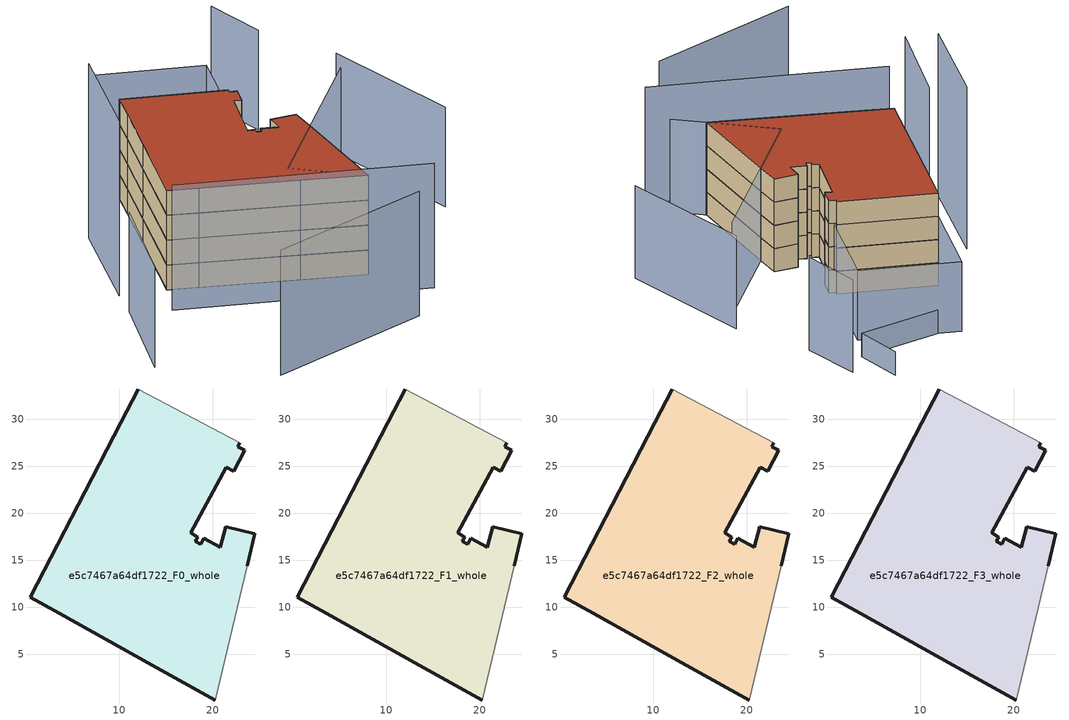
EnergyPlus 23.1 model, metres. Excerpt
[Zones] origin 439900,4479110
e5c7467a64df1722_F0_whole
 floor ground (EU_floor_Construction): 20.22,0.13 23.66,14.41 24.45,17.83 21.38,18.58 20.79,16.38 19.01,17.37 18.69,16.73 18.14,17.02 18.41,17.49 17.63,17.91 21.43,24.93 22.21,24.5 23.4,26.71 22.62,27.12 22.85,27.54 12.03,33.24 10.16,29.63 6.4,22.36 0.55,11.06 3.65,9.34 13.54,3.85 z0
 wall outside (EU_wall_Construction): 22.85,27.54 22.62,27.12 23.4,26.71 22.21,24.5 21.43,24.93 17.63,17.91 18.41,17.49 18.14,17.02 18.69,16.73 19.01,17.37 20.79,16.38 21.38,18.58 24.45,17.83 23.66,14.41 / 20.22,0.13 13.54,3.85 3.65,9.34 0.55,11.06 6.4,22.36 10.16,29.63 12.03,33.24 z0:3
 wall adiabatic (EU_wall_Construction): 12.03,33.24 22.85,27.54 / 23.66,14.41 20.22,0.13 z0:3
e5c7467a64df1722_F1_whole
 floor to e5c7467a64df1722_F0_whole (EU_floor_Construction): 20.22,0.13 23.66,14.41 24.45,17.83 21.38,18.58 20.79,16.38 19.01,17.37 18.69,16.73 18.14,17.02 18.41,17.49 17.63,17.91 21.43,24.93 22.21,24.5 23.4,26.71 22.62,27.12 22.85,27.54 12.03,33.24 10.16,29.63 6.4,22.36 0.55,11.06 3.65,9.34 13.54,3.85 z3
 wall outside (EU_wall_Construction): 22.85,27.54 22.62,27.12 23.4,26.71 22.21,24.5 21.43,24.93 17.63,17.91 18.41,17.49 18.14,17.02 18.69,16.73 19.01,17.37 20.79,16.38 21.38,18.58 24.45,17.83 23.66,14.41 / 20.22,0.13 13.54,3.85 3.65,9.34 0.55,11.06 6.4,22.36 10.16,29.63 12.03,33.24 z3:6
 wall adiabatic (EU_wall_Construction): 12.03,33.24 22.85,27.54 / 23.66,14.41 20.22,0.13 z3:6
e5c7467a64df1722_F2_whole
 floor to e5c7467a64df1722_F1_whole (EU_floor_Construction): 20.22,0.13 23.66,14.41 24.45,17.83 21.38,18.58 20.79,16.38 19.01,17.37 18.69,16.73 18.14,17.02 18.41,17.49 17.63,17.91 21.43,24.93 22.21,24.5 23.4,26.71 22.62,27.12 22.85,27.54 12.03,33.24 10.16,29.63 6.4,22.36 0.55,11.06 3.65,9.34 13.54,3.85 z6
 wall outside (EU_wall_Construction): 22.85,27.54 22.62,27.12 23.4,26.71 22.21,24.5 21.43,24.93 17.63,17.91 18.41,17.49 18.14,17.02 18.69,16.73 19.01,17.37 20.79,16.38 21.38,18.58 24.45,17.83 23.66,14.41 / 20.22,0.13 13.54,3.85 3.65,9.34 0.55,11.06 6.4,22.36 10.16,29.63 12.03,33.24 z6:9
 wall adiabatic (EU_wall_Construction): 12.03,33.24 22.85,27.54 / 23.66,14.41 20.22,0.13 z6:9
e5c7467a64df1722_F3_whole
 floor to e5c7467a64df1722_F2_whole (EU_floor_Construction): 20.22,0.13 23.66,14.41 24.45,17.83 21.38,18.58 20.79,16.38 19.01,17.37 18.69,16.73 18.14,17.02 18.41,17.49 17.63,17.91 21.43,24.93 22.21,24.5 23.4,26.71 22.62,27.12 22.85,27.54 12.03,33.24 10.16,29.63 6.4,22.36 0.55,11.06 3.65,9.34 13.54,3.85 z9
 wall outside (EU_wall_Construction): 22.85,27.54 22.62,27.12 23.4,26.71 22.21,24.5 21.43,24.93 17.63,17.91 18.41,17.49 18.14,17.02 18.69,16.73 19.01,17.37 20.79,16.38 21.38,18.58 24.45,17.83 23.66,14.41 / 20.22,0.13 13.54,3.85 3.65,9.34 0.55,11.06 6.4,22.36 10.16,29.63 12.03,33.24 z9:12
 wall adiabatic (EU_wall_Construction): 12.03,33.24 22.85,27.54 / 23.66,14.41 20.22,0.13 z9:12
 roof outside (EU_roof_Construction): 22.85,27.54 22.62,27.12 23.4,26.71 22.21,24.5 21.43,24.93 17.63,17.91 18.41,17.49 18.14,17.02 18.69,16.73 19.01,17.37 20.79,16.38 21.38,18.58 24.45,17.83 23.66,14.41 20.22,0.13 13.54,3.85 3.65,9.34 0.55,11.06 6.4,22.36 10.16,29.63 12.03,33.24 z12
shading: -4.2,-14.36 17.59,-11.82 / -2.37,6.58 23.63,-7.08 z0:15; 22.93,-3.28 14.6,7.24 / 14.6,7.24 36.1,24.26 / 38.29,8.88 38.21,27.57 / 35.49,37.79 35.59,46.02 / -6.35,9.2 -13.52,-3.94 z0:12; 2.72,27.19 -4.39,13.28 z0:21; 29.31,39.28 23.15,27.39 / 23.15,27.39 11.99,33.17 / 11.99,33.17 18.15,45.06 / 18.15,45.06 29.31,39.28 z0:9; 32.22,49.76 31.9,43.17 / 31.9,43.17 17.74,43.87 z0:3
[Building]
EU S2 Campaign: North Axis=0; Terrain=City; Solar Distribution=FullExterior
[Site:Location]
Madrid: Latitude=40.5; Longitude=-3.5; Time Zone=1; Elevation=609
[SizingPeriod:WeatherFileDays]
AnnualSizingPeriod: Begin Month=1; Begin Day of Month=1; End Month=12; End Day of Month=31; Day of Week for Start Day=Monday; Use Weather File Daylight Saving Period=No; Use Weather File Rain and Snow Indicators=No
[MATERIAL]
EU_InternalMass_Material: Roughness=MediumRough; Thickness=0.1; Conductivity=1; Density=1800; Specific Heat=900; Thermal Absorptance=0.9; Solar Absorptance=0.7; Visible Absorptance=0.7
[MATERIAL:NOMASS] Roughness=MediumRough; Thermal Absorptance=0.9; Solar Absorptance=0.7; Visible Absorptance=0.7
Name | Thermal Resistance
EU_wall_NoMass; EU_roof_NoMass | 2.16768
EU_floor_NoMass | 1.14339
[CONSTRUCTION]
EU_wall_Construction: EU_wall_NoMass
EU_roof_Construction: EU_roof_NoMass
EU_floor_Construction: EU_floor_NoMass
EU_InternalMass_Construction: EU_InternalMass_Material
[ZONE] Type=1; Multiplier=1; Ceiling Height=autocalculate; Volume=1316.96; Floor Area=autocalculate; Part of Total Floor Area=Yes
e5c7467a64df1722_F0_whole; e5c7467a64df1722_F1_whole; e5c7467a64df1722_F2_whole; e5c7467a64df1722_F3_whole
[INTERNALMASS] Construction=EU_InternalMass_Construction; Surface Area=438.992
Name | Zone or ZoneList
e5c7467a64df1722_F0_whole_EU_InternalMass | e5c7467a64df1722_F0_whole
e5c7467a64df1722_F1_whole_EU_InternalMass | e5c7467a64df1722_F1_whole
e5c7467a64df1722_F2_whole_EU_InternalMass | e5c7467a64df1722_F2_whole
e5c7467a64df1722_F3_whole_EU_InternalMass | e5c7467a64df1722_F3_whole
[OTHEREQUIPMENT] Fuel Type=Electricity; Design Level Calculation Method=Watts/Area; Power per Zone Floor Area=1; Fraction Latent=0; Fraction Radiant=0; Fraction Lost=0; Carbon Dioxide Generation Rate=0; EndUse Subcategory=EU_Step8_InternalGains
Name | Zone or ZoneList or Space or SpaceList | Schedule
EU_Step8_InternalGain_e5c7467a64df1722_F0_whole_f000 | e5c7467a64df1722_F0_whole | EU_Step8_GainSchedule_e5c7467a64df1722_F0_whole_f000
EU_Step8_InternalGain_e5c7467a64df1722_F1_whole_f000 | e5c7467a64df1722_F1_whole | EU_Step8_GainSchedule_e5c7467a64df1722_F1_whole_f000
EU_Step8_InternalGain_e5c7467a64df1722_F2_whole_f000 | e5c7467a64df1722_F2_whole | EU_Step8_GainSchedule_e5c7467a64df1722_F2_whole_f000
EU_Step8_InternalGain_e5c7467a64df1722_F3_whole_f000 | e5c7467a64df1722_F3_whole | EU_Step8_GainSchedule_e5c7467a64df1722_F3_whole_f000
[ZONEVENTILATION:DESIGNFLOWRATE] Schedule=EU_AlwaysOn; Design Flow Rate Calculation Method=AirChanges/Hour; Air Changes per Hour=0.480546; Ventilation Type=Natural; Fan Pressure Rise=0; Fan Total Efficiency=1; Constant Term Coefficient=1; Temperature Term Coefficient=0; Velocity Term Coefficient=0; Velocity Squared Term Coefficient=0; Minimum Indoor Temperature=-100; Maximum Indoor Temperature=100; Delta Temperature=-100; Minimum Outdoor Temperature=-100; Maximum Outdoor Temperature=100; Maximum Wind Speed=40
Name | Zone or ZoneList or Space or SpaceList
EU_ConstantAir_e5c7467a64df1722_F0_whole | e5c7467a64df1722_F0_whole
EU_ConstantAir_e5c7467a64df1722_F1_whole | e5c7467a64df1722_F1_whole
EU_ConstantAir_e5c7467a64df1722_F2_whole | e5c7467a64df1722_F2_whole
EU_ConstantAir_e5c7467a64df1722_F3_whole | e5c7467a64df1722_F3_whole
[HVACTEMPLATE:THERMOSTAT] Constant Heating Setpoint=20; Constant Cooling Setpoint=50
EU_HeatOnly_e5c7467a64df1722_F0_whole; EU_HeatOnly_e5c7467a64df1722_F1_whole; EU_HeatOnly_e5c7467a64df1722_F2_whole; EU_HeatOnly_e5c7467a64df1722_F3_whole
[HVACTEMPLATE:ZONE:IDEALLOADSAIRSYSTEM] System Availability Schedule=EU_AlwaysOn; Maximum Heating Supply Air Temperature=50; Minimum Cooling Supply Air Temperature=13; Maximum Heating Supply Air Humidity Ratio=0.0156; Minimum Cooling Supply Air Humidity Ratio=0.0077; Heating Limit=NoLimit; Cooling Limit=NoLimit; Heating Availability Schedule=EU_AlwaysOn; Cooling Availability Schedule=EU_CoolingOff; Dehumidification Control Type=ConstantSensibleHeatRatio; Cooling Sensible Heat Ratio=0.7; Dehumidification Setpoint=60; Humidification Control Type=None; Humidification Setpoint=30; Outdoor Air Method=None; Outdoor Air Flow Rate per Person=0.00944; Outdoor Air Flow Rate per Zone Floor Area=0; Outdoor Air Flow Rate per Zone=0; Demand Controlled Ventilation Type=None; Outdoor Air Economizer Type=NoEconomizer; Heat Recovery Type=None; Sensible Heat Recovery Effectiveness=0.7; Latent Heat Recovery Effectiveness=0.65
Name | Template Thermostat
e5c7467a64df1722_F0_whole | EU_HeatOnly_e5c7467a64df1722_F0_whole
e5c7467a64df1722_F1_whole | EU_HeatOnly_e5c7467a64df1722_F1_whole
e5c7467a64df1722_F2_whole | EU_HeatOnly_e5c7467a64df1722_F2_whole
e5c7467a64df1722_F3_whole | EU_HeatOnly_e5c7467a64df1722_F3_whole
[SIZING:ZONE] Zone Cooling Design Supply Air Temperature Input Method=SupplyAirTemperature; Zone Cooling Design Supply Air Temperature=13; Zone Heating Design Supply Air Temperature Input Method=SupplyAirTemperature; Zone Heating Design Supply Air Temperature=50; Zone Cooling Design Supply Air Humidity Ratio=0.008; Zone Heating Design Supply Air Humidity Ratio=0.008; Cooling Design Air Flow Method=DesignDay; Cooling Design Air Flow Rate=0; Cooling Minimum Air Flow per Zone Floor Area=0.000762; Cooling Minimum Air Flow=0; Cooling Minimum Air Flow Fraction=0.2; Heating Design Air Flow Method=DesignDay; Heating Design Air Flow Rate=0; Heating Maximum Air Flow per Zone Floor Area=0.002032; Heating Maximum Air Flow=0.141576; Heating Maximum Air Flow Fraction=0.3; Account for Dedicated Outdoor Air System=No; Dedicated Outdoor Air System Control Strategy=NeutralSupplyAir; Dedicated Outdoor Air Low Setpoint Temperature for Design=autosize; Dedicated Outdoor Air High Setpoint Temperature for Design=autosize; Zone Load Sizing Method=Sensible Load Only No Latent Load; Zone Latent Cooling Design Supply Air Humidity Ratio Input Method=HumidityRatioDifference; Zone Cooling Design Supply Air Humidity Ratio Difference=0.005; Zone Latent Heating Design Supply Air Humidity Ratio Input Method=HumidityRatioDifference; Zone Humidification Design Supply Air Humidity Ratio Difference=0.005
e5c7467a64df1722_F0_whole; e5c7467a64df1722_F1_whole; e5c7467a64df1722_F2_whole; e5c7467a64df1722_F3_whole
[SCHEDULE:CONSTANT]
Name | Hourly Value
EU_AlwaysOn | 1
EU_CoolingOff | 0
[SCHEDULE:FILE] Column Number=1; Rows to Skip at Top=0; Number of Hours of Data=8760; Column Separator=Comma; Interpolate to Timestep=No; Minutes per Item=60; Adjust Schedule for Daylight Savings=Yes
Name | File
EU_Step8_GainSchedule_e5c7467a64df1722_F0_whole_f000 | ../../schedules/e5c7467a64df1722/e5c7467a64df1722_F0_whole_f000_gain.csv
EU_Step8_GainSchedule_e5c7467a64df1722_F1_whole_f000 | ../../schedules/e5c7467a64df1722/e5c7467a64df1722_F1_whole_f000_gain.csv
EU_Step8_GainSchedule_e5c7467a64df1722_F2_whole_f000 | ../../schedules/e5c7467a64df1722/e5c7467a64df1722_F2_whole_f000_gain.csv
EU_Step8_GainSchedule_e5c7467a64df1722_F3_whole_f000 | ../../schedules/e5c7467a64df1722/e5c7467a64df1722_F3_whole_f000_gain.csv
